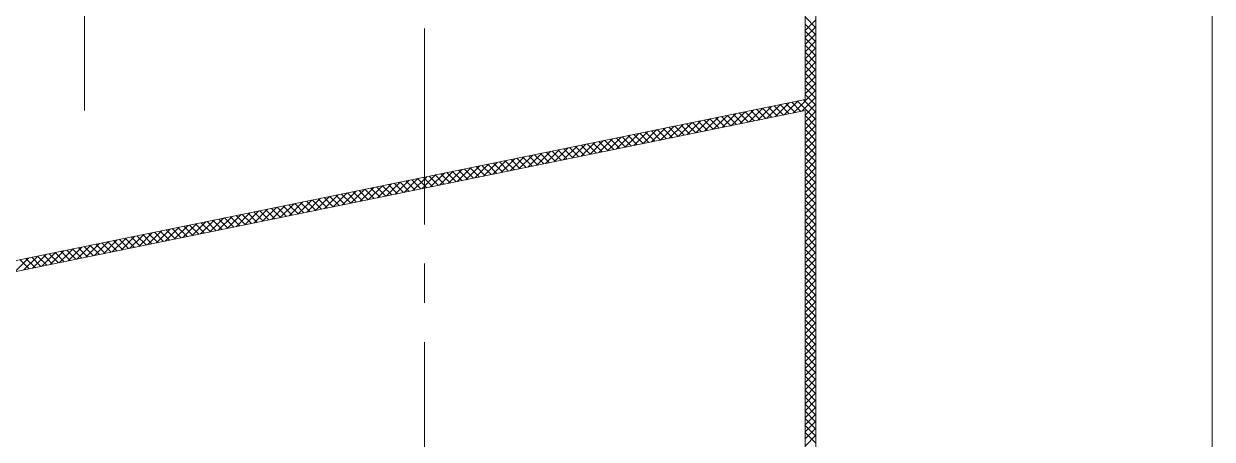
# Model space of a CAD drawing. Header units: millimetres. Extents: x -394 to 6212, y -2458 to 809.
# Drawn here: x 2869.07 to 2884.23, y -1875.26 to -1869.96 of the extents above; entities that cross this region are included whole.
import ezdxf

# ---------------------------------------------------------------- set-up
doc = ezdxf.new("R2010")
doc.units = ezdxf.units.MM
doc.linetypes.add('CENTERX2', pattern=[4, 2.5, -0.5, 0.5, -0.5])
for name, color, linetype, lineweight, true_color in [('1', 1, 'Continuous', 18, 0xff0000), ('2', 2, 'Continuous', 18, 0xffff00), ('3', 3, 'CENTERX2', 18, 0x00ff00)]:
    doc.layers.add(name, color=color, linetype=linetype, lineweight=lineweight, true_color=true_color)

msp = doc.modelspace()

# ---------------------------------------------------------------- linework, layer by layer
at = {"layer": '1'}
for p, q in [((2884.23314, -1823.93368), (2884.23314, -1889.18445)), ((2879.17746, -1832.83929), (2879.17746, -1880.27884)), ((2879.03907, -1842.19265), (2879.03907, -1870.92548)), ((2866.93938, -1873.39254), (2879.03907, -1870.92548)), ((2866.99547, -1873.52234), (2879.03907, -1871.06672)), ((2879.03907, -1871.06672), (2879.03907, -1879.11145))]:
    msp.add_line(p, q, dxfattribs=at)
at = {"layer": '2'}
for p, q in [((2879.17746, -1870.01118), (2879.03907, -1869.87279)), ((2879.03907, -1870.04626), (2879.17746, -1869.90787)), ((2879.17746, -1870.10098), (2879.03907, -1869.96259)), ((2879.03907, -1870.13606), (2879.17746, -1869.99767)), ((2879.17746, -1870.19078), (2879.03907, -1870.05239)), ((2879.03907, -1870.22587), (2879.17746, -1870.08748)), ((2879.17746, -1870.28059), (2879.03907, -1870.1422)), ((2879.03907, -1870.31567), (2879.17746, -1870.17728)), ((2879.17746, -1870.37039), (2879.03907, -1870.232)), ((2879.03907, -1870.40547), (2879.17746, -1870.26708)), ((2879.17746, -1870.46019), (2879.03907, -1870.3218)), ((2879.03907, -1870.49527), (2879.17746, -1870.35688)), ((2879.17746, -1870.54999), (2879.03907, -1870.4116)), ((2879.03907, -1870.58508), (2879.17746, -1870.44669)), ((2879.17746, -1870.6398), (2879.03907, -1870.50141)), ((2879.03907, -1870.67488), (2879.17746, -1870.53649)), ((2879.17746, -1870.7296), (2879.03907, -1870.59121)), ((2879.03907, -1870.76468), (2879.17746, -1870.62629)), ((2879.17746, -1870.8194), (2879.03907, -1870.68101)), ((2878.88528, -1871.09807), (2879.17746, -1870.8059)), ((2879.03907, -1870.85448), (2879.17746, -1870.71609)), ((2879.17746, -1870.9092), (2879.03907, -1870.77081)), ((2878.54687, -1871.16707), (2878.72428, -1870.98966)), ((2878.65967, -1871.14407), (2878.83708, -1870.96666)), ((2878.8373, -1871.10786), (2878.71998, -1870.99054)), ((2878.77248, -1871.12107), (2878.94989, -1870.94367)), ((2878.91189, -1871.09265), (2878.79457, -1870.97533)), ((2878.98648, -1871.07744), (2878.86917, -1870.96012)), ((2879.17746, -1871.17861), (2878.94376, -1870.94491)), ((2878.99808, -1871.07508), (2879.17746, -1870.8957)), ((2879.17746, -1871.08881), (2879.01835, -1870.9297)), ((2879.17746, -1870.99901), (2879.03907, -1870.86062)), ((2879.03907, -1871.12389), (2879.17746, -1870.9855)), ((2877.75725, -1871.32807), (2877.93466, -1871.15066)), ((2877.87006, -1871.30507), (2878.04747, -1871.12766)), ((2878.09136, -1871.25995), (2877.97405, -1871.14263)), ((2877.98286, -1871.28207), (2878.16027, -1871.10466)), ((2878.16596, -1871.24474), (2878.04864, -1871.12742)), ((2878.09566, -1871.25907), (2878.27307, -1871.08166)), ((2878.24055, -1871.22953), (2878.12323, -1871.11222)), ((2878.31514, -1871.21432), (2878.19783, -1871.09701)), ((2878.20846, -1871.23607), (2878.38587, -1871.05866)), ((2878.38974, -1871.19911), (2878.27242, -1871.0818)), ((2878.32127, -1871.21307), (2878.49868, -1871.03566)), ((2878.46433, -1871.1839), (2878.34701, -1871.06659)), ((2878.53892, -1871.16869), (2878.42161, -1871.05138)), ((2878.43407, -1871.19007), (2878.61148, -1871.01266)), ((2878.61352, -1871.15349), (2878.4962, -1871.03617)), ((2878.68811, -1871.13828), (2878.57079, -1871.02096)), ((2878.7627, -1871.12307), (2878.64539, -1871.00575)), ((2879.03907, -1871.21369), (2879.17746, -1871.0753)), ((2879.17746, -1871.26841), (2879.03907, -1871.13002)), ((2877.08044, -1871.46607), (2877.25785, -1871.28866)), ((2877.19324, -1871.44307), (2877.37065, -1871.26566)), ((2877.34543, -1871.41204), (2877.22811, -1871.29473)), ((2877.42002, -1871.39683), (2877.30271, -1871.27952)), ((2877.30605, -1871.42007), (2877.48346, -1871.24266)), ((2877.49462, -1871.38162), (2877.3773, -1871.26431)), ((2877.41885, -1871.39707), (2877.59626, -1871.21966)), ((2877.56921, -1871.36641), (2877.45189, -1871.2491)), ((2877.6438, -1871.35121), (2877.52649, -1871.23389)), ((2877.53165, -1871.37407), (2877.70906, -1871.19666)), ((2877.7184, -1871.336), (2877.60108, -1871.21868)), ((2877.64445, -1871.35107), (2877.82186, -1871.17366)), ((2877.79299, -1871.32079), (2877.67567, -1871.20347)), ((2877.86758, -1871.30558), (2877.75027, -1871.18826)), ((2877.94218, -1871.29037), (2877.82486, -1871.17305)), ((2878.01677, -1871.27516), (2877.89945, -1871.15784)), ((2879.03907, -1871.3035), (2879.17746, -1871.16511)), ((2879.17746, -1871.35822), (2879.03907, -1871.21983)), ((2879.03907, -1871.3933), (2879.17746, -1871.25491)), ((2876.29082, -1871.62707), (2876.46823, -1871.44966)), ((2876.40363, -1871.60407), (2876.58104, -1871.42666)), ((2876.59949, -1871.56413), (2876.48218, -1871.44682)), ((2876.51643, -1871.58107), (2876.69384, -1871.40366)), ((2876.67409, -1871.54892), (2876.55677, -1871.43161)), ((2876.62923, -1871.55807), (2876.80664, -1871.38066)), ((2876.74868, -1871.53372), (2876.63136, -1871.4164)), ((2876.82327, -1871.51851), (2876.70596, -1871.40119)), ((2876.74203, -1871.53507), (2876.91944, -1871.35766)), ((2876.89787, -1871.5033), (2876.78055, -1871.38598)), ((2876.85484, -1871.51207), (2877.03225, -1871.33466)), ((2876.97246, -1871.48809), (2876.85514, -1871.37077)), ((2877.04705, -1871.47288), (2876.92974, -1871.35556)), ((2876.96764, -1871.48907), (2877.14505, -1871.31166)), ((2877.12165, -1871.45767), (2877.00433, -1871.34035)), ((2877.19624, -1871.44246), (2877.07892, -1871.32514)), ((2877.27083, -1871.42725), (2877.15352, -1871.30993)), ((2879.17746, -1871.44802), (2879.03907, -1871.30963)), ((2879.03907, -1871.4831), (2879.17746, -1871.34471)), ((2879.17746, -1871.53782), (2879.03907, -1871.39943)), ((2879.03907, -1871.5729), (2879.17746, -1871.43451)), ((2875.61401, -1871.76507), (2875.79142, -1871.58766)), ((2875.72681, -1871.74207), (2875.90422, -1871.56466)), ((2875.85356, -1871.71623), (2875.73624, -1871.59891)), ((2875.92815, -1871.70102), (2875.81084, -1871.5837)), ((2875.83962, -1871.71907), (2876.01703, -1871.54166)), ((2876.00275, -1871.68581), (2875.88543, -1871.56849)), ((2875.95242, -1871.69607), (2876.12983, -1871.51866)), ((2876.07734, -1871.6706), (2875.96002, -1871.55328)), ((2876.15193, -1871.65539), (2876.03462, -1871.53807)), ((2876.06522, -1871.67307), (2876.24263, -1871.49566)), ((2876.22653, -1871.64018), (2876.10921, -1871.52286)), ((2876.17802, -1871.65007), (2876.35543, -1871.47266)), ((2876.30112, -1871.62497), (2876.1838, -1871.50765)), ((2876.37571, -1871.60976), (2876.2584, -1871.49244)), ((2876.45031, -1871.59455), (2876.33299, -1871.47724)), ((2876.5249, -1871.57934), (2876.40758, -1871.46203)), ((2879.17746, -1871.62762), (2879.03907, -1871.48923)), ((2879.03907, -1871.66271), (2879.17746, -1871.52432)), ((2879.17746, -1871.71743), (2879.03907, -1871.57904)), ((2874.82439, -1871.92607), (2875.0018, -1871.74866)), ((2874.9372, -1871.90307), (2875.11461, -1871.72566)), ((2875.10763, -1871.86832), (2874.99031, -1871.751)), ((2875.05, -1871.88007), (2875.22741, -1871.70266)), ((2875.18222, -1871.85311), (2875.0649, -1871.73579)), ((2875.25681, -1871.8379), (2875.1395, -1871.72058)), ((2875.1628, -1871.85707), (2875.34021, -1871.67966)), ((2875.33141, -1871.82269), (2875.21409, -1871.70537)), ((2875.2756, -1871.83407), (2875.45301, -1871.65666)), ((2875.406, -1871.80748), (2875.28868, -1871.69016)), ((2875.48059, -1871.79227), (2875.36328, -1871.67495)), ((2875.38841, -1871.81107), (2875.56582, -1871.63366)), ((2875.55519, -1871.77706), (2875.43787, -1871.65975)), ((2875.50121, -1871.78807), (2875.67862, -1871.61066)), ((2875.62978, -1871.76185), (2875.51246, -1871.64454)), ((2875.70437, -1871.74664), (2875.58706, -1871.62933)), ((2875.77897, -1871.73143), (2875.66165, -1871.61412)), ((2879.03907, -1871.75251), (2879.17746, -1871.61412)), ((2879.17746, -1871.80723), (2879.03907, -1871.66884)), ((2879.03907, -1871.84231), (2879.17746, -1871.70392)), ((2879.17746, -1871.89703), (2879.03907, -1871.75864)), ((2874.03478, -1872.08706), (2874.21219, -1871.90965)), ((2874.14758, -1872.06406), (2874.32499, -1871.88666)), ((2874.36169, -1872.02041), (2874.24438, -1871.90309)), ((2874.26038, -1872.04107), (2874.43779, -1871.86366)), ((2874.43629, -1872.0052), (2874.31897, -1871.88788)), ((2874.37319, -1872.01807), (2874.55059, -1871.84066)), ((2874.51088, -1871.98999), (2874.39356, -1871.87267)), ((2874.58547, -1871.97478), (2874.46816, -1871.85746)), ((2874.48599, -1871.99507), (2874.6634, -1871.81766)), ((2874.66007, -1871.95957), (2874.54275, -1871.84226)), ((2874.59879, -1871.97207), (2874.7762, -1871.79466)), ((2874.73466, -1871.94436), (2874.61734, -1871.82705)), ((2874.80925, -1871.92915), (2874.69194, -1871.81184)), ((2874.71159, -1871.94907), (2874.889, -1871.77166)), ((2874.88385, -1871.91394), (2874.76653, -1871.79663)), ((2874.95844, -1871.89874), (2874.84112, -1871.78142)), ((2875.03303, -1871.88353), (2874.91572, -1871.76621)), ((2879.03907, -1871.93211), (2879.17746, -1871.79373)), ((2879.17746, -1871.98683), (2879.03907, -1871.84844)), ((2879.03907, -1872.02192), (2879.17746, -1871.88353)), ((2873.35796, -1872.22506), (2873.53537, -1872.04765)), ((2873.47077, -1872.20206), (2873.64818, -1872.02465)), ((2873.61576, -1872.1725), (2873.49844, -1872.05518)), ((2873.69035, -1872.15729), (2873.57304, -1872.03997)), ((2873.58357, -1872.17906), (2873.76098, -1872.00165)), ((2873.76495, -1872.14208), (2873.64763, -1872.02477)), ((2873.69637, -1872.15606), (2873.87378, -1871.97865)), ((2873.83954, -1872.12687), (2873.72222, -1872.00956)), ((2873.91413, -1872.11166), (2873.79682, -1871.99435)), ((2873.80917, -1872.13306), (2873.98658, -1871.95565)), ((2873.98873, -1872.09645), (2873.87141, -1871.97914)), ((2873.92198, -1872.11006), (2874.09939, -1871.93265)), ((2874.06332, -1872.08125), (2873.946, -1871.96393)), ((2874.13791, -1872.06604), (2874.0206, -1871.94872)), ((2874.21251, -1872.05083), (2874.09519, -1871.93351)), ((2874.2871, -1872.03562), (2874.16978, -1871.9183)), ((2879.17746, -1872.07664), (2879.03907, -1871.93825)), ((2879.03907, -1872.11172), (2879.17746, -1871.97333)), ((2879.17746, -1872.16644), (2879.03907, -1872.02805)), ((2879.03907, -1872.20152), (2879.17746, -1872.06313)), ((2872.56835, -1872.38606), (2872.74576, -1872.20865)), ((2872.68115, -1872.36306), (2872.85856, -1872.18565)), ((2872.86983, -1872.32459), (2872.75251, -1872.20728)), ((2872.79395, -1872.34006), (2872.97136, -1872.16265)), ((2872.94442, -1872.30938), (2872.8271, -1872.19207)), ((2873.01901, -1872.29417), (2872.9017, -1872.17686)), ((2872.90676, -1872.31706), (2873.08416, -1872.13965)), ((2873.09361, -1872.27896), (2872.97629, -1872.16165)), ((2873.01956, -1872.29406), (2873.19697, -1872.11665)), ((2873.1682, -1872.26376), (2873.05088, -1872.14644)), ((2873.24279, -1872.24855), (2873.12548, -1872.13123)), ((2873.13236, -1872.27106), (2873.30977, -1872.09365)), ((2873.31739, -1872.23334), (2873.20007, -1872.11602)), ((2873.24516, -1872.24806), (2873.42257, -1872.07065)), ((2873.39198, -1872.21813), (2873.27466, -1872.10081)), ((2873.46657, -1872.20292), (2873.34926, -1872.0856)), ((2873.54117, -1872.18771), (2873.42385, -1872.07039)), ((2879.17746, -1872.25624), (2879.03907, -1872.11785)), ((2879.03907, -1872.29132), (2879.17746, -1872.15294)), ((2879.17746, -1872.34604), (2879.03907, -1872.20765)), ((2871.89153, -1872.52406), (2872.06894, -1872.34665)), ((2872.00434, -1872.50106), (2872.18175, -1872.32365)), ((2872.12389, -1872.47668), (2872.00657, -1872.35937)), ((2872.19848, -1872.46147), (2872.08117, -1872.34416)), ((2872.11714, -1872.47806), (2872.29455, -1872.30065)), ((2872.27308, -1872.44627), (2872.15576, -1872.32895)), ((2872.22994, -1872.45506), (2872.40735, -1872.27765)), ((2872.34767, -1872.43106), (2872.23035, -1872.31374)), ((2872.42226, -1872.41585), (2872.30495, -1872.29853)), ((2872.34274, -1872.43206), (2872.52015, -1872.25465)), ((2872.49686, -1872.40064), (2872.37954, -1872.28332)), ((2872.57145, -1872.38543), (2872.45413, -1872.26811)), ((2872.45555, -1872.40906), (2872.63296, -1872.23165)), ((2872.64604, -1872.37022), (2872.52873, -1872.2529)), ((2872.72064, -1872.35501), (2872.60332, -1872.23769)), ((2872.79523, -1872.3398), (2872.67791, -1872.22248)), ((2879.03907, -1872.38113), (2879.17746, -1872.24274)), ((2879.17746, -1872.43585), (2879.03907, -1872.29746)), ((2879.03907, -1872.47093), (2879.17746, -1872.33254)), ((2871.10192, -1872.68506), (2871.27933, -1872.50765)), ((2871.21472, -1872.66206), (2871.39213, -1872.48465)), ((2871.37796, -1872.62878), (2871.26064, -1872.51146)), ((2871.32752, -1872.63906), (2871.50493, -1872.46165)), ((2871.45255, -1872.61357), (2871.33523, -1872.49625)), ((2871.52714, -1872.59836), (2871.40983, -1872.48104)), ((2871.44032, -1872.61606), (2871.61773, -1872.43865)), ((2871.60174, -1872.58315), (2871.48442, -1872.46583)), ((2871.55313, -1872.59306), (2871.73054, -1872.41565)), ((2871.67633, -1872.56794), (2871.55901, -1872.45062)), ((2871.75092, -1872.55273), (2871.63361, -1872.43541)), ((2871.66593, -1872.57006), (2871.84334, -1872.39265)), ((2871.82552, -1872.53752), (2871.7082, -1872.4202)), ((2871.77873, -1872.54706), (2871.95614, -1872.36965)), ((2871.90011, -1872.52231), (2871.78279, -1872.40499)), ((2871.9747, -1872.5071), (2871.85739, -1872.38979)), ((2872.0493, -1872.49189), (2871.93198, -1872.37458)), ((2879.17746, -1872.52565), (2879.03907, -1872.38726)), ((2879.03907, -1872.56073), (2879.17746, -1872.42234)), ((2879.17746, -1872.61545), (2879.03907, -1872.47706)), ((2879.03907, -1872.65054), (2879.17746, -1872.51215)), ((2870.3123, -1872.84606), (2870.48971, -1872.66865)), ((2870.4251, -1872.82306), (2870.60251, -1872.64565)), ((2870.63202, -1872.78087), (2870.51471, -1872.66355)), ((2870.53791, -1872.80006), (2870.71532, -1872.62265)), ((2870.70662, -1872.76566), (2870.5893, -1872.64834)), ((2870.65071, -1872.77706), (2870.82812, -1872.59965)), ((2870.78121, -1872.75045), (2870.66389, -1872.63313)), ((2870.8558, -1872.73524), (2870.73849, -1872.61792)), ((2870.76351, -1872.75406), (2870.94092, -1872.57665)), ((2870.9304, -1872.72003), (2870.81308, -1872.60271)), ((2870.87631, -1872.73106), (2871.05372, -1872.55365)), ((2871.00499, -1872.70482), (2870.88767, -1872.5875)), ((2871.07958, -1872.68961), (2870.96227, -1872.5723)), ((2870.98912, -1872.70806), (2871.16653, -1872.53065)), ((2871.15418, -1872.6744), (2871.03686, -1872.55709)), ((2871.22877, -1872.65919), (2871.11145, -1872.54188)), ((2871.30336, -1872.64398), (2871.18605, -1872.52667)), ((2879.17746, -1872.70525), (2879.03907, -1872.56686)), ((2879.03907, -1872.74034), (2879.17746, -1872.60195)), ((2879.17746, -1872.79506), (2879.03907, -1872.65667)), ((2869.63549, -1872.98406), (2869.8129, -1872.80665)), ((2869.74829, -1872.96106), (2869.9257, -1872.78365)), ((2869.88609, -1872.93296), (2869.76877, -1872.81564)), ((2869.96068, -1872.91775), (2869.84337, -1872.80043)), ((2869.86109, -1872.93806), (2870.0385, -1872.76065)), ((2870.03528, -1872.90254), (2869.91796, -1872.78522)), ((2869.97389, -1872.91506), (2870.1513, -1872.73765)), ((2870.10987, -1872.88733), (2869.99255, -1872.77001)), ((2870.18446, -1872.87212), (2870.06715, -1872.75481)), ((2870.0867, -1872.89206), (2870.26411, -1872.71465)), ((2870.25906, -1872.85691), (2870.14174, -1872.7396)), ((2870.1995, -1872.86906), (2870.37691, -1872.69165)), ((2870.33365, -1872.8417), (2870.21633, -1872.72439)), ((2870.40824, -1872.82649), (2870.29093, -1872.70918)), ((2870.48284, -1872.81129), (2870.36552, -1872.69397)), ((2870.55743, -1872.79608), (2870.44011, -1872.67876)), ((2879.03907, -1872.83014), (2879.17746, -1872.69175)), ((2879.17746, -1872.88486), (2879.03907, -1872.74647)), ((2879.03907, -1872.91994), (2879.17746, -1872.78155)), ((2868.95867, -1873.12205), (2869.13608, -1872.94464)), ((2869.14016, -1873.08505), (2869.02284, -1872.96773)), ((2869.07148, -1873.09905), (2869.24889, -1872.92164)), ((2869.21475, -1873.06984), (2869.09743, -1872.95252)), ((2869.28934, -1873.05463), (2869.17203, -1872.93732)), ((2869.18428, -1873.07605), (2869.36169, -1872.89864)), ((2869.36394, -1873.03942), (2869.24662, -1872.92211)), ((2869.29708, -1873.05305), (2869.47449, -1872.87564)), ((2869.43853, -1873.02421), (2869.32121, -1872.9069)), ((2869.51312, -1873.009), (2869.39581, -1872.89169)), ((2869.40988, -1873.03005), (2869.58729, -1872.85265)), ((2869.58772, -1872.9938), (2869.4704, -1872.87648)), ((2869.52269, -1873.00706), (2869.7001, -1872.82965)), ((2869.66231, -1872.97859), (2869.54499, -1872.86127)), ((2869.7369, -1872.96338), (2869.61959, -1872.84606)), ((2869.8115, -1872.94817), (2869.69418, -1872.83085)), ((2879.17746, -1872.97466), (2879.03907, -1872.83627)), ((2879.03907, -1873.00975), (2879.17746, -1872.87136)), ((2879.17746, -1873.06446), (2879.03907, -1872.92607)), ((2879.03907, -1873.09955), (2879.17746, -1872.96116)), ((2879.17746, -1873.15427), (2879.03907, -1873.01588)), ((2879.03907, -1873.18935), (2879.17746, -1873.05096)), ((2879.17746, -1873.24407), (2879.03907, -1873.10568)), ((2879.03907, -1873.27915), (2879.17746, -1873.14076)), ((2879.17746, -1873.33387), (2879.03907, -1873.19548)), ((2879.03907, -1873.36896), (2879.17746, -1873.23057)), ((2879.17746, -1873.42367), (2879.03907, -1873.28529)), ((2879.03907, -1873.45876), (2879.17746, -1873.32037)), ((2879.17746, -1873.51348), (2879.03907, -1873.37509)), ((2879.03907, -1873.54856), (2879.17746, -1873.41017)), ((2879.17746, -1873.60328), (2879.03907, -1873.46489)), ((2879.03907, -1873.63836), (2879.17746, -1873.49997)), ((2879.17746, -1873.69308), (2879.03907, -1873.55469)), ((2879.03907, -1873.72817), (2879.17746, -1873.58978)), ((2879.17746, -1873.78288), (2879.03907, -1873.6445)), ((2879.03907, -1873.81797), (2879.17746, -1873.67958)), ((2879.17746, -1873.87269), (2879.03907, -1873.7343)), ((2879.03907, -1873.90777), (2879.17746, -1873.76938)), ((2879.17746, -1873.96249), (2879.03907, -1873.8241)), ((2879.03907, -1873.99757), (2879.17746, -1873.85918)), ((2879.17746, -1874.05229), (2879.03907, -1873.9139)), ((2879.03907, -1874.08738), (2879.17746, -1873.94899)), ((2879.17746, -1874.1421), (2879.03907, -1874.00371)), ((2879.03907, -1874.17718), (2879.17746, -1874.03879)), ((2879.17746, -1874.2319), (2879.03907, -1874.09351)), ((2879.03907, -1874.26698), (2879.17746, -1874.12859)), ((2879.17746, -1874.3217), (2879.03907, -1874.18331)), ((2879.03907, -1874.35678), (2879.17746, -1874.21839)), ((2879.17746, -1874.4115), (2879.03907, -1874.27311)), ((2879.03907, -1874.44659), (2879.17746, -1874.3082)), ((2879.17746, -1874.50131), (2879.03907, -1874.36292)), ((2879.03907, -1874.53639), (2879.17746, -1874.398)), ((2879.17746, -1874.59111), (2879.03907, -1874.45272)), ((2879.03907, -1874.62619), (2879.17746, -1874.4878)), ((2879.17746, -1874.68091), (2879.03907, -1874.54252)), ((2879.03907, -1874.71599), (2879.17746, -1874.5776)), ((2879.17746, -1874.77071), (2879.03907, -1874.63232)), ((2879.03907, -1874.8058), (2879.17746, -1874.66741)), ((2879.17746, -1874.86052), (2879.03907, -1874.72213)), ((2879.03907, -1874.8956), (2879.17746, -1874.75721)), ((2879.17746, -1874.95032), (2879.03907, -1874.81193)), ((2879.03907, -1874.9854), (2879.17746, -1874.84701)), ((2879.17746, -1875.04012), (2879.03907, -1874.90173)), ((2879.03907, -1875.0752), (2879.17746, -1874.93681)), ((2879.17746, -1875.12992), (2879.03907, -1874.99153)), ((2879.03907, -1875.16501), (2879.17746, -1875.02662)), ((2879.17746, -1875.21973), (2879.03907, -1875.08134)), ((2879.03907, -1875.25481), (2879.17746, -1875.11642)), ((2879.17746, -1875.30953), (2879.03907, -1875.17114)), ((2879.03907, -1875.34461), (2879.17746, -1875.20622))]:
    msp.add_line(p, q, dxfattribs=at)
at = {"layer": '3'}
for p, q in [((2869.84447, -1871.06364), (2869.84447, -1841.58908)), ((2874.18447, -1870.01884), (2874.18447, -1887.27928))]:
    msp.add_line(p, q, dxfattribs=at)

doc.saveas('drawing.dxf')
